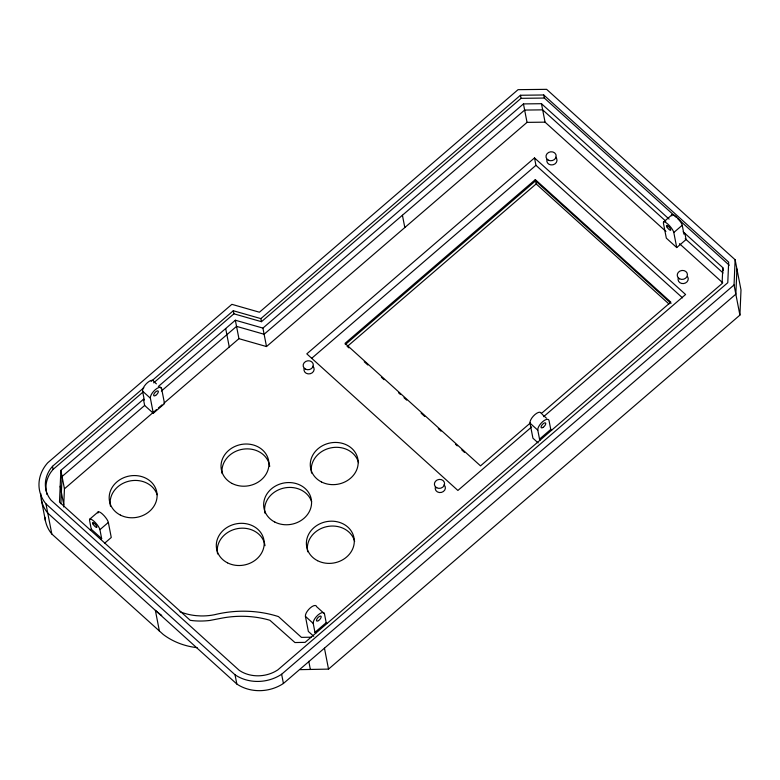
<?xml version="1.0" encoding="UTF-8"?>
<svg xmlns="http://www.w3.org/2000/svg" width="780" height="780" viewBox="0 0 780 780"><rect width="100%" height="100%" fill="white"/><g stroke="black" fill="none" stroke-linecap="round" stroke-linejoin="round"><path stroke-width="1.17" d="M156.4 383.857L153.806 381.508A7.683 3.149 -47.9 0 0 147.469 382.639A7.683 3.149 -47.9 0 0 142.584 391.16L144.31 400.081L143.452 399.302L60.869 470.36L59.495 502.125L190.222 620.315L193.011 620.685A68.24 59.504 -11 0 0 209.869 620.451L220.808 618.345A92.917 81.032 -11 0 1 267.92 619.71L269.919 620.295L294.938 642.544L305.097 642.359L722.105 283.52L722.797 267.637L683.163 231.806M60.889 503.734L62.059 476.512L144.641 405.454L143.452 399.302M63.667 506.961L64.447 488.816L60.869 470.36M300.202 669.64L328.526 669.113L739.908 315.12L734.048 284.944L735.13 259.76L546.624 89.339L518.057 89.671L259.438 312.215L231.865 304.337L47.726 462.784A38.717 33.764 -11 0 0 45.952 503.851L51.821 534.017L163.254 634.481A68.24 59.504 -11 0 0 197.165 647.673M736.925 268.993L735.842 294.177L283.423 683.475A38.717 33.764 -11 0 1 236.837 684.031L47.746 513.074A38.717 33.764 -11 0 1 40.765 493.555M739.908 315.12L741 289.936L735.13 259.76M143.832 387.738L52.504 466.313L50.602 468.683A32.302 28.168 -11 0 0 49.345 497.874L51.041 500.194L239.304 670.4L241.897 671.96A32.302 28.168 -11 0 0 275.018 671.57L277.748 669.952L727.779 282.701L728.666 262.168L543.748 94.984L520.455 95.258L260.881 318.62L233.308 310.742L151.203 381.381M143.501 391.609L53.108 469.394L51.197 471.764A32.302 28.168 -11 0 0 46.283 491.488M104.539 543.299L111.267 537.488L108.342 522.434A7.683 2.057 49.3 0 0 102.424 514.039A7.683 2.057 49.3 0 0 97.948 513.035M153.65 382.873L233.903 313.814L261.476 321.691L521.05 98.329L544.342 98.056L676.045 217.123M158.359 386.47L235.345 320.219L262.918 328.097L523.448 103.915L541.466 103.701L669.103 219.102M161.401 391.034L236.545 326.372L264.118 334.25L524.638 110.068L542.656 109.853L665.798 221.189M64.447 488.816L156.526 409.578M158.369 407.998L162.055 404.83M163.897 403.24L238.934 338.676L266.506 346.554L527.036 122.372L545.054 122.158L665.935 231.445M89.866 519.061L98.28 511.817M90.324 530L91.26 529.191L89.534 520.279A7.683 2.057 49.3 0 1 94.01 521.284A7.683 2.057 49.3 0 1 99.928 529.678L101.663 538.6L100.727 539.399M99.928 529.678L108.342 522.434M543.621 416.676L685.591 294.508L534.505 157.921L306.803 353.857L457.889 490.454L531.638 426.991M311.932 358.098L535.948 165.331L534.505 157.921M541.486 413.4L670.81 302.113L535.324 179.624L345.023 343.375L480.519 465.865L530.4 422.945M345.267 344.604L535.567 180.853L671.053 303.342M347.714 346.086L536.162 183.924L535.324 179.624M663.741 221.881L672.165 214.646M682.227 225.264L683.953 234.175L684.889 233.376L686.088 239.528L676.738 247.572L673.803 232.499L682.227 225.264A7.683 2.057 49.3 0 0 676.309 216.869A7.683 2.057 49.3 0 0 671.824 215.855M315.832 633.126L314.964 632.336L326.186 622.684L324.451 613.762L316.651 606.713A7.683 3.149 -47.9 0 0 310.323 607.854A7.683 3.149 -47.9 0 0 305.428 616.366L308.353 631.439L313.755 636.314M539.536 439.101L550.758 429.439L549.023 420.517A7.683 3.149 -47.9 0 0 542.695 421.658A7.683 3.149 -47.9 0 0 537.8 430.18L539.536 439.101L540.404 439.881M45.952 503.851L235.043 674.798A38.717 33.764 -11 0 0 281.629 674.251L734.048 284.944M144.641 405.454L153.309 413.264L164.531 403.63L161.596 388.557L159.871 386.987M311.054 637.201L301.46 637.377L278.47 616.59A105.729 92.206 -11 0 0 214.461 614.737A55.419 48.331 -11 0 1 200.782 615.937L196.238 615.664A55.419 48.331 -11 0 1 179.985 611.734M677.849 218.751L729.261 265.239M685.22 238.739L723.089 272.981M679.468 243.682L722.767 282.828M535.948 165.331L682.529 297.863M536.162 183.924L668.938 303.976M542.09 414.258L546.419 418.168M550.758 429.439L551.616 430.228M541.222 413.468A7.683 3.149 -47.9 0 0 534.895 414.609A7.683 3.149 -47.9 0 0 530 423.13L537.8 430.18M538.132 442.894L532.925 438.194L530 423.13M347.071 346.232L348.884 347.87M364.231 361.754L367.848 365.02M381.401 377.267L384.111 379.714M398.56 392.788L400.364 394.417M403.981 397.683L406.692 400.13M421.142 413.195L424.749 416.462M438.302 428.717L441.012 431.165M455.462 444.229L457.275 445.868M461.789 449.943L464.5 452.4M142.584 391.16L150.384 398.209L153.309 413.264M326.186 622.684L327.054 623.464M305.428 616.366L313.228 623.425L314.964 632.336M91.26 529.191L101.663 538.6M676.738 247.572L666.334 238.153L663.409 223.099A7.683 2.057 49.3 0 1 667.885 224.114A7.683 2.057 49.3 0 1 673.803 232.499M722.797 267.637L723.392 270.719M543.748 94.984L544.342 98.056M541.466 103.701L545.054 122.158M523.448 103.915L527.036 122.372M520.455 95.258L521.05 98.329M402.421 215.241L404.81 227.536M262.918 328.097L266.506 346.554M260.881 318.62L261.476 321.691M324.451 648.17L328.526 669.113M308.782 661.303L310.362 669.454M235.345 320.219L238.934 338.676M233.308 310.742L233.903 313.814M225.683 328.536L229.271 346.993M281.629 674.251L283.423 683.475M235.043 674.798L236.837 684.031M159.442 631.322L155.376 610.379L159.188 613.538A68.24 59.504 -11 0 0 161.733 615.371M60.177 486.242L63.765 504.699M52.504 466.313L53.108 469.394M41.379 499.921L45.445 520.865M313.228 623.425A7.683 3.149 -47.9 0 1 318.123 614.903A7.683 3.149 -47.9 0 1 324.451 613.762M150.384 398.209A7.683 3.149 -47.9 0 1 155.269 389.698A7.683 3.149 -47.9 0 1 161.596 388.557M687.658 276.802A5.119 4.465 -11 0 1 683.621 283.549A5.119 4.465 -11 0 1 678.278 278.002M444.034 484.858A5.119 4.465 -11 0 1 441.431 492.404A5.119 4.465 -11 0 1 435.425 486.973M46.956 494.462A32.302 28.168 -11 0 1 46.468 492.482M312.79 366.2A5.119 4.465 -11 0 1 310.186 373.747A5.119 4.465 -11 0 1 304.18 368.316M555.643 157.228A5.119 4.465 -11 0 1 553.039 164.775A5.119 4.465 -11 0 1 547.033 159.344M51.821 534.017A38.717 33.764 -11 0 1 44.928 517.247M307.681 551.811A24.063 20.982 -11 0 1 326.576 526.685A24.063 20.982 -11 0 1 354.647 541.408M311.571 473.08A24.063 20.982 -11 0 1 330.476 447.954A24.063 20.982 -11 0 1 358.546 462.677M222.134 473.558A24.063 20.982 -11 0 1 243.077 449.173A24.063 20.982 -11 0 1 269.724 466.391M264.956 513.191A24.063 20.982 -11 0 1 283.247 488.212A24.063 20.982 -11 0 1 311.62 501.735M110.477 506.2A24.063 20.982 -11 0 1 128.768 481.221A24.063 20.982 -11 0 1 157.141 494.744M217.591 553.946A24.063 20.982 -11 0 1 237.724 528.577A24.063 20.982 -11 0 1 264.995 545.698M543.094 427.352A3.198 1.306 -47.9 0 0 545.591 423.004A3.198 1.306 -47.9 0 0 541.544 425.685A3.198 1.306 -47.9 0 0 543.094 427.352M318.523 620.597A3.198 1.306 -47.9 0 0 321.019 616.249A3.198 1.306 -47.9 0 0 316.973 618.93A3.198 1.306 -47.9 0 0 318.523 620.597M155.678 395.392A3.198 1.306 -47.9 0 0 158.174 391.043A3.198 1.306 -47.9 0 0 154.128 393.724A3.198 1.306 -47.9 0 0 155.678 395.392M666.88 226.873A3.198 0.858 49.3 0 0 670.634 230.266A3.198 0.858 49.3 0 0 668.304 226.268A3.198 0.858 49.3 0 0 666.88 226.873M93.005 524.053A3.198 0.858 49.3 0 0 96.759 527.436A3.198 0.858 49.3 0 0 94.429 523.438A3.198 0.858 49.3 0 0 93.005 524.053M679.614 278.84A5.119 4.465 -11 0 0 687.433 274.862A5.119 4.465 -11 0 0 679.955 271.06A5.119 4.465 -11 0 0 679.614 278.84M436.771 487.812A5.119 4.465 -11 0 0 444.581 483.834A5.119 4.465 -11 0 0 437.102 480.031A5.119 4.465 -11 0 0 436.771 487.812M548.379 160.183A5.119 4.465 -11 0 0 556.189 156.205A5.119 4.465 -11 0 0 548.71 152.402A5.119 4.465 -11 0 0 548.379 160.183M305.526 369.164A5.119 4.465 -11 0 0 313.336 365.177A5.119 4.465 -11 0 0 305.857 361.384A5.119 4.465 -11 0 0 305.526 369.164M227.497 562.838A24.063 20.982 -11 0 0 264.196 544.138A24.063 20.982 -11 0 0 229.076 526.285A24.063 20.982 -11 0 0 227.497 562.838M321.477 481.962A24.063 20.982 -11 0 0 358.176 463.261A24.063 20.982 -11 0 0 323.056 445.409A24.063 20.982 -11 0 0 321.477 481.962M232.226 483.532A24.063 20.982 -11 0 0 268.924 464.831A24.063 20.982 -11 0 0 233.805 446.979A24.063 20.982 -11 0 0 232.226 483.532M317.577 560.703A24.063 20.982 -11 0 0 354.286 542.002A24.063 20.982 -11 0 0 319.156 524.15A24.063 20.982 -11 0 0 317.577 560.703M274.862 522.083A24.063 20.982 -11 0 0 311.561 503.383A24.063 20.982 -11 0 0 276.442 485.521A24.063 20.982 -11 0 0 274.862 522.083M120.383 515.092A24.063 20.982 -11 0 0 157.092 496.392A24.063 20.982 -11 0 0 121.963 478.53A24.063 20.982 -11 0 0 120.383 515.092"/></g></svg>
